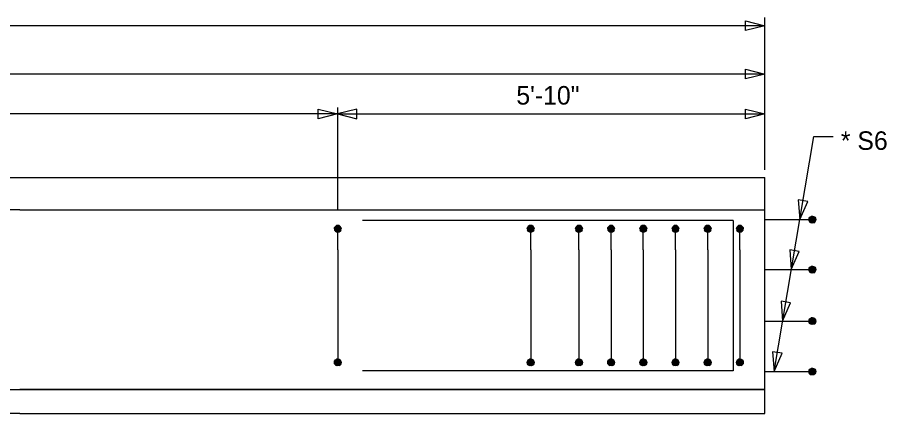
# Model space of a CAD drawing. Extents: x -0.5 to 35.3, y -1.7 to 25.9.
# Drawn here: x 15.18 to 21.93, y 9.51 to 12.58 of the extents above; entities that cross this region are included whole.
import ezdxf

# ---------------------------------------------------------------- set-up
doc = ezdxf.new("R2010")
doc.units = 0
for name, color, linetype in [('Arrowhead Terminators CELL', 7, 'Continuous'), ('P_SMU_Concrete_Girder', 7, 'Continuous'), ('P_SMU_Rebar_S_Bar', 7, 'Continuous'), ('SMU_Dimension Lines', 7, 'Continuous'), ('SMU_Text', 7, 'Continuous')]:
    doc.layers.add(name, color=color, linetype=linetype)

msp = doc.modelspace()

# ---------------------------------------------------------------- linework, layer by layer
at = {"layer": 'Arrowhead Terminators CELL'}
for points in [[(20.9889, 12.5195), (20.8389, 12.482), (20.8389, 12.557)], [(20.9889, 12.1445), (20.8389, 12.107), (20.8389, 12.182)], [(17.6703, 11.8356), (17.5203, 11.7981), (17.5203, 11.8731)], [(17.6703, 11.8356), (17.8203, 11.7981), (17.8203, 11.8731)], [(20.9889, 11.8356), (20.8389, 11.7981), (20.8389, 11.8731)], [(21.26, 11.0143), (21.322, 11.1559), (21.248, 11.1684)], [(21.1943, 10.6259), (21.2563, 10.7676), (21.1823, 10.7801)], [(21.1266, 10.2259), (21.1886, 10.3676), (21.1147, 10.3801)], [(21.0604, 9.8343), (21.1224, 9.9759), (21.0484, 9.9884)]]:
    msp.add_lwpolyline(points, close=True, dxfattribs=at)
at = {"layer": 'P_SMU_Concrete_Girder'}
for p, q in [((3.3586, 11.3409), (20.9889, 11.3409)), ((20.9889, 9.5075), (20.9889, 11.3409)), ((15.2036, 11.0909), (3.3586, 11.0909)), ((15.2036, 11.0909), (20.9889, 11.0909)), ((3.3586, 9.695), (15.2036, 9.695)), ((15.2036, 9.5075), (3.3586, 9.5075)), ((15.2036, 9.5075), (20.9889, 9.5075))]:
    msp.add_line(p, q, dxfattribs=at)
for points in [[(15.2036, 9.695), (20.9889, 9.695), (15.2036, 9.695)], [(15.2036, 9.695), (20.9055, 9.695)]]:
    msp.add_lwpolyline(points, dxfattribs=at)
at = {"layer": 'P_SMU_Rebar_S_Bar'}
for p, q in [((20.7435, 11.0073), (17.8638, 11.0073)), ((20.7435, 11.0073), (20.7435, 9.8411)), ((20.9835, 11.0143), (21.3585, 11.0143)), ((17.6727, 10.7784), (17.6727, 10.9429)), ((19.1706, 10.7784), (19.1706, 10.9429)), ((19.5456, 10.7784), (19.5456, 10.9429)), ((19.7955, 10.7784), (19.7955, 10.9429)), ((20.0455, 10.7784), (20.0455, 10.9429)), ((20.2955, 10.7784), (20.2955, 10.9429)), ((20.5455, 10.7784), (20.5455, 10.9429)), ((20.7955, 10.7784), (20.7955, 10.9429)), ((17.6727, 10.7784), (17.6727, 9.9055)), ((19.1706, 10.7784), (19.1706, 9.9055)), ((19.5456, 10.7784), (19.5456, 9.9055)), ((19.7955, 10.7784), (19.7955, 9.9055)), ((20.0455, 10.7784), (20.0455, 9.9055)), ((20.2955, 10.7784), (20.2955, 9.9055)), ((20.5455, 10.7784), (20.5455, 9.9055)), ((20.7955, 10.7784), (20.7955, 9.9055)), ((20.9835, 10.6259), (21.3585, 10.6259)), ((20.9835, 10.2259), (21.3585, 10.2259)), ((20.7435, 9.8411), (17.8638, 9.8411)), ((20.9835, 9.8343), (21.3585, 9.8343))]:
    msp.add_line(p, q, dxfattribs=at)
for points in [[(21.3585, 10.9878), (21.3484, 10.9899), (21.3398, 10.9956), (21.3341, 11.0041), (21.3321, 11.0143), (21.3341, 11.0244), (21.3398, 11.033), (21.3483, 11.0386), (21.3585, 11.0407), (21.3685, 11.0386), (21.3771, 11.033), (21.3829, 11.0244), (21.3849, 11.0143), (21.3829, 11.0041), (21.3772, 10.9956), (21.3686, 10.9899), (21.3585, 10.9878), (21.3585, 11.0143), (21.3585, 11.0407), (21.3483, 11.0386), (21.3585, 11.0143), (21.3398, 11.033), (21.3341, 11.0244), (21.3585, 11.0143), (21.3321, 11.0143), (21.3341, 11.0041), (21.3585, 11.0143), (21.3398, 10.9956), (21.3484, 10.9899), (21.3585, 11.0143), (21.3686, 10.9899), (21.3772, 10.9956), (21.3585, 11.0143), (21.3829, 11.0041), (21.3849, 11.0143), (21.3585, 11.0143), (21.3829, 11.0244), (21.3771, 11.033), (21.3585, 11.0143), (21.3685, 11.0386)], [(17.6729, 10.9693), (17.6628, 10.9673), (17.6542, 10.9616), (17.6484, 10.953), (17.6465, 10.9429), (17.6484, 10.9328), (17.6542, 10.9242), (17.6628, 10.9185), (17.6729, 10.9165), (17.683, 10.9185), (17.6916, 10.9242), (17.6973, 10.9328), (17.6993, 10.9429), (17.6973, 10.953), (17.6916, 10.9616), (17.683, 10.9673), (17.6729, 10.9693), (17.6729, 10.9429), (17.6729, 10.9165), (17.6628, 10.9185), (17.6729, 10.9429), (17.6542, 10.9242), (17.6484, 10.9328), (17.6729, 10.9429), (17.6465, 10.9429), (17.6484, 10.953), (17.6729, 10.9429), (17.6542, 10.9616), (17.6628, 10.9673), (17.6729, 10.9429), (17.683, 10.9673), (17.6916, 10.9616), (17.6729, 10.9429), (17.6973, 10.953), (17.6993, 10.9429), (17.6729, 10.9429), (17.6973, 10.9328), (17.6916, 10.9242), (17.6729, 10.9429), (17.683, 10.9185)], [(19.1706, 10.9693), (19.1605, 10.9673), (19.1519, 10.9616), (19.1461, 10.953), (19.1442, 10.9429), (19.1461, 10.9328), (19.1519, 10.9242), (19.1605, 10.9185), (19.1706, 10.9165), (19.1807, 10.9185), (19.1893, 10.9242), (19.195, 10.9328), (19.197, 10.9429), (19.195, 10.953), (19.1893, 10.9616), (19.1807, 10.9673), (19.1706, 10.9693), (19.1706, 10.9429), (19.1706, 10.9165), (19.1605, 10.9185), (19.1706, 10.9429), (19.1519, 10.9242), (19.1461, 10.9328), (19.1706, 10.9429), (19.1442, 10.9429), (19.1461, 10.953), (19.1706, 10.9429), (19.1519, 10.9616), (19.1605, 10.9673), (19.1706, 10.9429), (19.1807, 10.9673), (19.1893, 10.9616), (19.1706, 10.9429), (19.195, 10.953), (19.197, 10.9429), (19.1706, 10.9429), (19.195, 10.9328), (19.1893, 10.9242), (19.1706, 10.9429), (19.1807, 10.9185)], [(19.5456, 10.9693), (19.5355, 10.9673), (19.5269, 10.9616), (19.5211, 10.953), (19.5192, 10.9429), (19.5211, 10.9328), (19.5269, 10.9242), (19.5355, 10.9185), (19.5456, 10.9165), (19.5557, 10.9185), (19.5643, 10.9242), (19.57, 10.9328), (19.572, 10.9429), (19.57, 10.953), (19.5643, 10.9616), (19.5557, 10.9673), (19.5456, 10.9693), (19.5456, 10.9429), (19.5456, 10.9165), (19.5355, 10.9185), (19.5456, 10.9429), (19.5269, 10.9242), (19.5211, 10.9328), (19.5456, 10.9429), (19.5192, 10.9429), (19.5211, 10.953), (19.5456, 10.9429), (19.5269, 10.9616), (19.5355, 10.9673), (19.5456, 10.9429), (19.5557, 10.9673), (19.5643, 10.9616), (19.5456, 10.9429), (19.57, 10.953), (19.572, 10.9429), (19.5456, 10.9429), (19.57, 10.9328), (19.5643, 10.9242), (19.5456, 10.9429), (19.5557, 10.9185)], [(19.7955, 10.9693), (19.7855, 10.9673), (19.7769, 10.9616), (19.7711, 10.953), (19.7691, 10.9429), (19.7711, 10.9328), (19.7769, 10.9242), (19.7854, 10.9185), (19.7955, 10.9165), (19.8056, 10.9185), (19.8142, 10.9242), (19.8199, 10.9328), (19.822, 10.9429), (19.8199, 10.953), (19.8143, 10.9616), (19.8057, 10.9673), (19.7955, 10.9693), (19.7955, 10.9429), (19.7955, 10.9165), (19.7854, 10.9185), (19.7955, 10.9429), (19.7769, 10.9242), (19.7711, 10.9328), (19.7955, 10.9429), (19.7691, 10.9429), (19.7711, 10.953), (19.7955, 10.9429), (19.7769, 10.9616), (19.7855, 10.9673), (19.7955, 10.9429), (19.8057, 10.9673), (19.8143, 10.9616), (19.7955, 10.9429), (19.8199, 10.953), (19.822, 10.9429), (19.7955, 10.9429), (19.8199, 10.9328), (19.8142, 10.9242), (19.7955, 10.9429), (19.8056, 10.9185)], [(20.0455, 10.9693), (20.0355, 10.9673), (20.0269, 10.9616), (20.0211, 10.953), (20.0191, 10.9429), (20.0211, 10.9328), (20.0269, 10.9242), (20.0354, 10.9185), (20.0455, 10.9165), (20.0556, 10.9185), (20.0642, 10.9242), (20.0699, 10.9328), (20.072, 10.9429), (20.0699, 10.953), (20.0643, 10.9616), (20.0557, 10.9673), (20.0455, 10.9693), (20.0455, 10.9429), (20.0455, 10.9165), (20.0354, 10.9185), (20.0455, 10.9429), (20.0269, 10.9242), (20.0211, 10.9328), (20.0455, 10.9429), (20.0191, 10.9429), (20.0211, 10.953), (20.0455, 10.9429), (20.0269, 10.9616), (20.0355, 10.9673), (20.0455, 10.9429), (20.0557, 10.9673), (20.0643, 10.9616), (20.0455, 10.9429), (20.0699, 10.953), (20.072, 10.9429), (20.0455, 10.9429), (20.0699, 10.9328), (20.0642, 10.9242), (20.0455, 10.9429), (20.0556, 10.9185)], [(20.2955, 10.9693), (20.2854, 10.9673), (20.2768, 10.9616), (20.2711, 10.953), (20.2691, 10.9429), (20.2711, 10.9328), (20.2768, 10.9242), (20.2854, 10.9185), (20.2955, 10.9165), (20.3056, 10.9185), (20.3142, 10.9242), (20.3199, 10.9328), (20.3219, 10.9429), (20.3199, 10.953), (20.3142, 10.9616), (20.3057, 10.9673), (20.2955, 10.9693), (20.2955, 10.9429), (20.2955, 10.9165), (20.2854, 10.9185), (20.2955, 10.9429), (20.2768, 10.9242), (20.2711, 10.9328), (20.2955, 10.9429), (20.2691, 10.9429), (20.2711, 10.953), (20.2955, 10.9429), (20.2768, 10.9616), (20.2854, 10.9673), (20.2955, 10.9429), (20.3057, 10.9673), (20.3142, 10.9616), (20.2955, 10.9429), (20.3199, 10.953), (20.3219, 10.9429), (20.2955, 10.9429), (20.3199, 10.9328), (20.3142, 10.9242), (20.2955, 10.9429), (20.3056, 10.9185)], [(20.5455, 10.9693), (20.5355, 10.9673), (20.5269, 10.9616), (20.5211, 10.953), (20.5191, 10.9429), (20.5211, 10.9328), (20.5269, 10.9242), (20.5354, 10.9185), (20.5455, 10.9165), (20.5556, 10.9185), (20.5642, 10.9242), (20.5699, 10.9328), (20.572, 10.9429), (20.5699, 10.953), (20.5643, 10.9616), (20.5557, 10.9673), (20.5455, 10.9693), (20.5455, 10.9429), (20.5455, 10.9165), (20.5354, 10.9185), (20.5455, 10.9429), (20.5269, 10.9242), (20.5211, 10.9328), (20.5455, 10.9429), (20.5191, 10.9429), (20.5211, 10.953), (20.5455, 10.9429), (20.5269, 10.9616), (20.5355, 10.9673), (20.5455, 10.9429), (20.5557, 10.9673), (20.5643, 10.9616), (20.5455, 10.9429), (20.5699, 10.953), (20.572, 10.9429), (20.5455, 10.9429), (20.5699, 10.9328), (20.5642, 10.9242), (20.5455, 10.9429), (20.5556, 10.9185)], [(20.7955, 10.9693), (20.7854, 10.9673), (20.7768, 10.9616), (20.7711, 10.953), (20.7691, 10.9429), (20.7711, 10.9328), (20.7768, 10.9242), (20.7854, 10.9185), (20.7955, 10.9165), (20.8056, 10.9185), (20.8142, 10.9242), (20.8199, 10.9328), (20.8219, 10.9429), (20.8199, 10.953), (20.8142, 10.9616), (20.8057, 10.9673), (20.7955, 10.9693), (20.7955, 10.9429), (20.7955, 10.9165), (20.7854, 10.9185), (20.7955, 10.9429), (20.7768, 10.9242), (20.7711, 10.9328), (20.7955, 10.9429), (20.7691, 10.9429), (20.7711, 10.953), (20.7955, 10.9429), (20.7768, 10.9616), (20.7854, 10.9673), (20.7955, 10.9429), (20.8057, 10.9673), (20.8142, 10.9616), (20.7955, 10.9429), (20.8199, 10.953), (20.8219, 10.9429), (20.7955, 10.9429), (20.8199, 10.9328), (20.8142, 10.9242), (20.7955, 10.9429), (20.8056, 10.9185)], [(21.3585, 10.5995), (21.3484, 10.6015), (21.3398, 10.6072), (21.3341, 10.6158), (21.3321, 10.6259), (21.3341, 10.636), (21.3398, 10.6446), (21.3483, 10.6503), (21.3585, 10.6523), (21.3685, 10.6503), (21.3771, 10.6446), (21.3829, 10.6361), (21.3849, 10.6259), (21.3829, 10.6158), (21.3772, 10.6073), (21.3686, 10.6015), (21.3585, 10.5995), (21.3585, 10.6259), (21.3585, 10.6523), (21.3483, 10.6503), (21.3585, 10.6259), (21.3398, 10.6446), (21.3341, 10.636), (21.3585, 10.6259), (21.3321, 10.6259), (21.3341, 10.6158), (21.3585, 10.6259), (21.3398, 10.6072), (21.3484, 10.6015), (21.3585, 10.6259), (21.3686, 10.6015), (21.3772, 10.6073), (21.3585, 10.6259), (21.3829, 10.6158), (21.3849, 10.6259), (21.3585, 10.6259), (21.3829, 10.6361), (21.3771, 10.6446), (21.3585, 10.6259), (21.3685, 10.6503)], [(21.3585, 10.1995), (21.3484, 10.2015), (21.3398, 10.2072), (21.3341, 10.2158), (21.3321, 10.2259), (21.3341, 10.236), (21.3398, 10.2446), (21.3483, 10.2503), (21.3585, 10.2523), (21.3685, 10.2503), (21.3771, 10.2446), (21.3829, 10.2361), (21.3849, 10.2259), (21.3829, 10.2158), (21.3772, 10.2073), (21.3686, 10.2015), (21.3585, 10.1995), (21.3585, 10.2259), (21.3585, 10.2523), (21.3483, 10.2503), (21.3585, 10.2259), (21.3398, 10.2446), (21.3341, 10.236), (21.3585, 10.2259), (21.3321, 10.2259), (21.3341, 10.2158), (21.3585, 10.2259), (21.3398, 10.2072), (21.3484, 10.2015), (21.3585, 10.2259), (21.3686, 10.2015), (21.3772, 10.2073), (21.3585, 10.2259), (21.3829, 10.2158), (21.3849, 10.2259), (21.3585, 10.2259), (21.3829, 10.2361), (21.3771, 10.2446), (21.3585, 10.2259), (21.3685, 10.2503)], [(17.6727, 9.8791), (17.6626, 9.8811), (17.654, 9.8868), (17.6482, 9.8954), (17.6462, 9.9055), (17.6482, 9.9156), (17.654, 9.9242), (17.6625, 9.9299), (17.6727, 9.9319), (17.6828, 9.9299), (17.6914, 9.9242), (17.6971, 9.9157), (17.6991, 9.9055), (17.6971, 9.8954), (17.6914, 9.8869), (17.6828, 9.8811), (17.6727, 9.8791), (17.6727, 9.9055), (17.6727, 9.9319), (17.6625, 9.9299), (17.6727, 9.9055), (17.654, 9.9242), (17.6482, 9.9156), (17.6727, 9.9055), (17.6462, 9.9055), (17.6482, 9.8954), (17.6727, 9.9055), (17.654, 9.8868), (17.6626, 9.8811), (17.6727, 9.9055), (17.6828, 9.8811), (17.6914, 9.8869), (17.6727, 9.9055), (17.6971, 9.8954), (17.6991, 9.9055), (17.6727, 9.9055), (17.6971, 9.9157), (17.6914, 9.9242), (17.6727, 9.9055), (17.6828, 9.9299)], [(19.1706, 9.8791), (19.1605, 9.8811), (19.1519, 9.8868), (19.1461, 9.8954), (19.1442, 9.9055), (19.1461, 9.9156), (19.1519, 9.9242), (19.1605, 9.9299), (19.1706, 9.9319), (19.1807, 9.9299), (19.1893, 9.9242), (19.195, 9.9157), (19.197, 9.9055), (19.195, 9.8954), (19.1893, 9.8869), (19.1807, 9.8811), (19.1706, 9.8791), (19.1706, 9.9055), (19.1706, 9.9319), (19.1605, 9.9299), (19.1706, 9.9055), (19.1519, 9.9242), (19.1461, 9.9156), (19.1706, 9.9055), (19.1442, 9.9055), (19.1461, 9.8954), (19.1706, 9.9055), (19.1519, 9.8868), (19.1605, 9.8811), (19.1706, 9.9055), (19.1807, 9.8811), (19.1893, 9.8869), (19.1706, 9.9055), (19.195, 9.8954), (19.197, 9.9055), (19.1706, 9.9055), (19.195, 9.9157), (19.1893, 9.9242), (19.1706, 9.9055), (19.1807, 9.9299)], [(19.5456, 9.8791), (19.5355, 9.8811), (19.5269, 9.8868), (19.5211, 9.8954), (19.5192, 9.9055), (19.5211, 9.9156), (19.5269, 9.9242), (19.5355, 9.9299), (19.5456, 9.9319), (19.5557, 9.9299), (19.5643, 9.9242), (19.57, 9.9157), (19.572, 9.9055), (19.57, 9.8954), (19.5643, 9.8869), (19.5557, 9.8811), (19.5456, 9.8791), (19.5456, 9.9055), (19.5456, 9.9319), (19.5355, 9.9299), (19.5456, 9.9055), (19.5269, 9.9242), (19.5211, 9.9156), (19.5456, 9.9055), (19.5192, 9.9055), (19.5211, 9.8954), (19.5456, 9.9055), (19.5269, 9.8868), (19.5355, 9.8811), (19.5456, 9.9055), (19.5557, 9.8811), (19.5643, 9.8869), (19.5456, 9.9055), (19.57, 9.8954), (19.572, 9.9055), (19.5456, 9.9055), (19.57, 9.9157), (19.5643, 9.9242), (19.5456, 9.9055), (19.5557, 9.9299)], [(19.7955, 9.8791), (19.7855, 9.8811), (19.7769, 9.8868), (19.7711, 9.8954), (19.7691, 9.9055), (19.7711, 9.9156), (19.7769, 9.9242), (19.7854, 9.9299), (19.7955, 9.9319), (19.8056, 9.9299), (19.8142, 9.9242), (19.8199, 9.9157), (19.822, 9.9055), (19.8199, 9.8954), (19.8143, 9.8869), (19.8057, 9.8811), (19.7955, 9.8791), (19.7955, 9.9055), (19.7955, 9.9319), (19.7854, 9.9299), (19.7955, 9.9055), (19.7769, 9.9242), (19.7711, 9.9156), (19.7955, 9.9055), (19.7691, 9.9055), (19.7711, 9.8954), (19.7955, 9.9055), (19.7769, 9.8868), (19.7855, 9.8811), (19.7955, 9.9055), (19.8057, 9.8811), (19.8143, 9.8869), (19.7955, 9.9055), (19.8199, 9.8954), (19.822, 9.9055), (19.7955, 9.9055), (19.8199, 9.9157), (19.8142, 9.9242), (19.7955, 9.9055), (19.8056, 9.9299)], [(20.0455, 9.8791), (20.0355, 9.8811), (20.0269, 9.8868), (20.0211, 9.8954), (20.0191, 9.9055), (20.0211, 9.9156), (20.0269, 9.9242), (20.0354, 9.9299), (20.0455, 9.9319), (20.0556, 9.9299), (20.0642, 9.9242), (20.0699, 9.9157), (20.072, 9.9055), (20.0699, 9.8954), (20.0643, 9.8869), (20.0557, 9.8811), (20.0455, 9.8791), (20.0455, 9.9055), (20.0455, 9.9319), (20.0354, 9.9299), (20.0455, 9.9055), (20.0269, 9.9242), (20.0211, 9.9156), (20.0455, 9.9055), (20.0191, 9.9055), (20.0211, 9.8954), (20.0455, 9.9055), (20.0269, 9.8868), (20.0355, 9.8811), (20.0455, 9.9055), (20.0557, 9.8811), (20.0643, 9.8869), (20.0455, 9.9055), (20.0699, 9.8954), (20.072, 9.9055), (20.0455, 9.9055), (20.0699, 9.9157), (20.0642, 9.9242), (20.0455, 9.9055), (20.0556, 9.9299)], [(20.2955, 9.8791), (20.2854, 9.8811), (20.2768, 9.8868), (20.2711, 9.8954), (20.2691, 9.9055), (20.2711, 9.9156), (20.2768, 9.9242), (20.2854, 9.9299), (20.2955, 9.9319), (20.3056, 9.9299), (20.3142, 9.9242), (20.3199, 9.9157), (20.3219, 9.9055), (20.3199, 9.8954), (20.3142, 9.8869), (20.3057, 9.8811), (20.2955, 9.8791), (20.2955, 9.9055), (20.2955, 9.9319), (20.2854, 9.9299), (20.2955, 9.9055), (20.2768, 9.9242), (20.2711, 9.9156), (20.2955, 9.9055), (20.2691, 9.9055), (20.2711, 9.8954), (20.2955, 9.9055), (20.2768, 9.8868), (20.2854, 9.8811), (20.2955, 9.9055), (20.3057, 9.8811), (20.3142, 9.8869), (20.2955, 9.9055), (20.3199, 9.8954), (20.3219, 9.9055), (20.2955, 9.9055), (20.3199, 9.9157), (20.3142, 9.9242), (20.2955, 9.9055), (20.3056, 9.9299)], [(20.5455, 9.8791), (20.5355, 9.8811), (20.5269, 9.8868), (20.5211, 9.8954), (20.5191, 9.9055), (20.5211, 9.9156), (20.5269, 9.9242), (20.5354, 9.9299), (20.5455, 9.9319), (20.5556, 9.9299), (20.5642, 9.9242), (20.5699, 9.9157), (20.572, 9.9055), (20.5699, 9.8954), (20.5643, 9.8869), (20.5557, 9.8811), (20.5455, 9.8791), (20.5455, 9.9055), (20.5455, 9.9319), (20.5354, 9.9299), (20.5455, 9.9055), (20.5269, 9.9242), (20.5211, 9.9156), (20.5455, 9.9055), (20.5191, 9.9055), (20.5211, 9.8954), (20.5455, 9.9055), (20.5269, 9.8868), (20.5355, 9.8811), (20.5455, 9.9055), (20.5557, 9.8811), (20.5643, 9.8869), (20.5455, 9.9055), (20.5699, 9.8954), (20.572, 9.9055), (20.5455, 9.9055), (20.5699, 9.9157), (20.5642, 9.9242), (20.5455, 9.9055), (20.5556, 9.9299)], [(20.7955, 9.8791), (20.7854, 9.8811), (20.7768, 9.8868), (20.7711, 9.8954), (20.7691, 9.9055), (20.7711, 9.9156), (20.7768, 9.9242), (20.7854, 9.9299), (20.7955, 9.9319), (20.8056, 9.9299), (20.8142, 9.9242), (20.8199, 9.9157), (20.8219, 9.9055), (20.8199, 9.8954), (20.8142, 9.8869), (20.8057, 9.8811), (20.7955, 9.8791), (20.7955, 9.9055), (20.7955, 9.9319), (20.7854, 9.9299), (20.7955, 9.9055), (20.7768, 9.9242), (20.7711, 9.9156), (20.7955, 9.9055), (20.7691, 9.9055), (20.7711, 9.8954), (20.7955, 9.9055), (20.7768, 9.8868), (20.7854, 9.8811), (20.7955, 9.9055), (20.8057, 9.8811), (20.8142, 9.8869), (20.7955, 9.9055), (20.8199, 9.8954), (20.8219, 9.9055), (20.7955, 9.9055), (20.8199, 9.9157), (20.8142, 9.9242), (20.7955, 9.9055), (20.8056, 9.9299)], [(21.3585, 9.8078), (21.3484, 9.8099), (21.3398, 9.8156), (21.3341, 9.8241), (21.3321, 9.8343), (21.3341, 9.8444), (21.3398, 9.853), (21.3483, 9.8586), (21.3585, 9.8607), (21.3685, 9.8586), (21.3771, 9.853), (21.3829, 9.8444), (21.3849, 9.8343), (21.3829, 9.8241), (21.3772, 9.8156), (21.3686, 9.8099), (21.3585, 9.8078), (21.3585, 9.8343), (21.3585, 9.8607), (21.3483, 9.8586), (21.3585, 9.8343), (21.3398, 9.853), (21.3341, 9.8444), (21.3585, 9.8343), (21.3321, 9.8343), (21.3341, 9.8241), (21.3585, 9.8343), (21.3398, 9.8156), (21.3484, 9.8099), (21.3585, 9.8343), (21.3686, 9.8099), (21.3772, 9.8156), (21.3585, 9.8343), (21.3829, 9.8241), (21.3849, 9.8343), (21.3585, 9.8343), (21.3829, 9.8444), (21.3771, 9.853), (21.3585, 9.8343), (21.3685, 9.8586)]]:
    msp.add_lwpolyline(points, dxfattribs=at)
at = {"layer": 'SMU_Dimension Lines'}
for p, q in [((20.9889, 11.4), (20.9889, 12.5849)), ((20.9889, 12.5195), (3.3586, 12.5195)), ((20.9889, 12.1445), (12.1737, 12.1445)), ((17.6727, 11.0936), (17.6727, 11.8861)), ((17.6727, 11.8356), (6.6772, 11.8356)), ((17.6727, 11.8356), (20.9889, 11.8356)), ((21.0604, 9.8343), (21.3693, 11.6608))]:
    msp.add_line(p, q, dxfattribs=at)
msp.add_lwpolyline([(21.3693, 11.6608), (21.5208, 11.6608)], dxfattribs=at)

# ---------------------------------------------------------------- texts
at = {"layer": 'SMU_Text'}
for s, p in [('5\'-10"', (19.0592, 11.9076)), ('* S6', (21.5793, 11.5559))]:
    msp.add_text(s, height=0.144, dxfattribs=at).set_placement(p)

doc.saveas('drawing.dxf')
